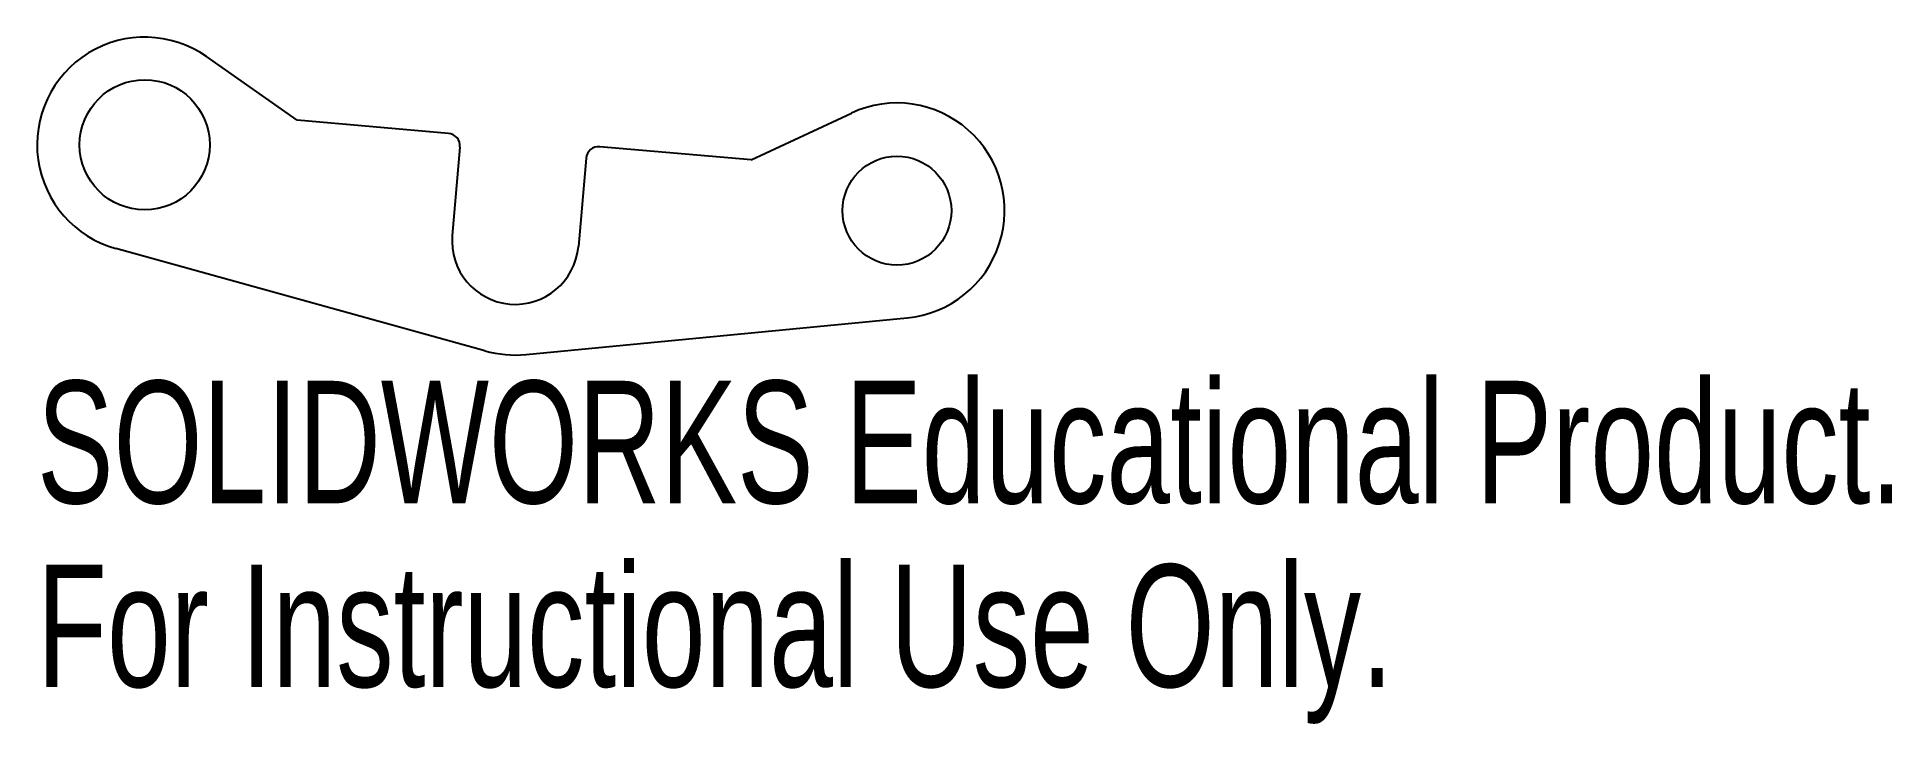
# Model space of a CAD drawing. Header units: millimetres. Extents: x -16.1 to 57.2, y 12.8 to 39.9.
import ezdxf

# ---------------------------------------------------------------- set-up
doc = ezdxf.new("R2010")
doc.units = ezdxf.units.MM
doc.styles.add('SLDTEXTSTYLE0', font='TXT', dxfattribs={"width": 0.7})

msp = doc.modelspace()

# ---------------------------------------------------------------- linework, layer by layer
at = {"color": 7, "linetype": 'Continuous', "lineweight": 25}
for p, q in [((-5.828, 36.647), (-9.413, 39.158)), ((0.149, 36.124), (-5.828, 36.647)), ((12.103, 35.079), (16.07, 36.928)), ((0.604, 35.583), (0.298, 32.096)), ((12.103, 35.079), (6.126, 35.602)), ((5.585, 35.147), (5.279, 31.66)), ((1.587, 27.542), (-12.986, 31.581)), ((3.22, 27.399), (18.273, 28.846))]:
    msp.add_line(p, q, dxfattribs=at)
for centre, radius in [((-11.851, 35.676), 2.57), ((17.866, 33.076), 2.15)]:
    msp.add_circle(centre, radius, dxfattribs=at)
for centre, radius, start, end in [((-11.851, 35.676), 4.25, 55, 254.509), ((17.866, 33.076), 4.25, 275.491, 115), ((0.105, 35.626), 0.5, 355, 85), ((6.083, 35.103), 0.5, 85, 175), ((2.789, 31.878), 2.5, 175, 355), ((2.789, 31.878), 4.5, 254.509, 275.491)]:
    msp.add_arc(centre, radius, start, end, dxfattribs=at)

# ---------------------------------------------------------------- texts
at = {"color": 7, "linetype": 'Continuous', "char_height": 4.83362, "attachment_point": 1, "style": 'SLDTEXTSTYLE0'}
for s, insert in [('SOLIDWORKS Educational Product.', (-16.101, 26.359)), ('For Instructional Use Only.', (-16.101, 19.108))]:
    msp.add_mtext(s, dxfattribs=dict(at, insert=insert))

doc.saveas('drawing.dxf')
